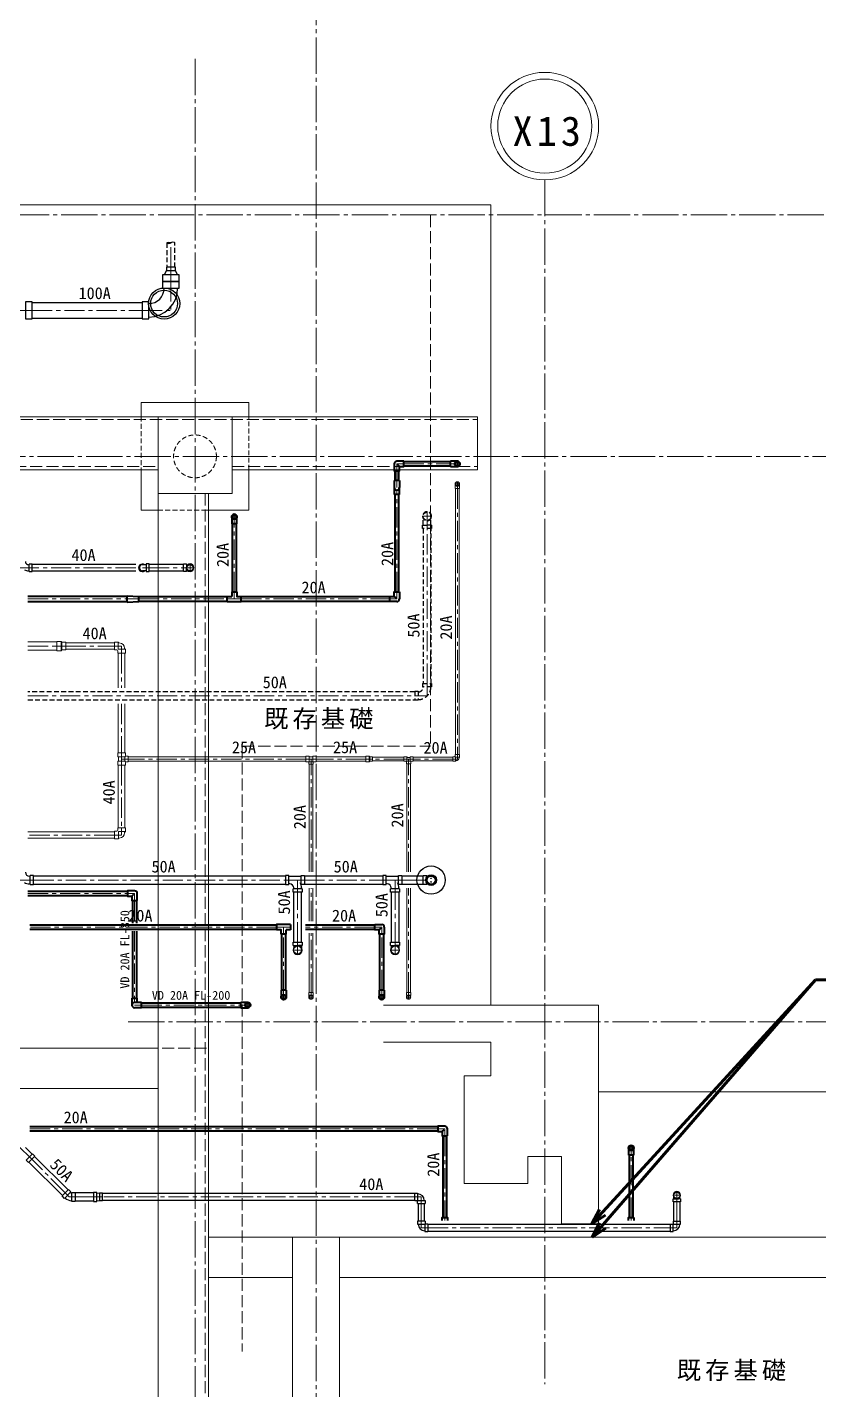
# Model space of a CAD drawing. Units: millimetres at full size. Extents: x -12803 to 120774, y -9413 to 101127.
# Drawn here: x 26063 to 31946, y 19707 to 29836 of the extents above; entities that cross this region are included whole.
import ezdxf
from ezdxf.enums import TextEntityAlignment as Align

# ---------------------------------------------------------------- set-up
doc = ezdxf.new("R2010")
doc.units = ezdxf.units.MM
doc.header["$LTSCALE"] = 30
for name, pattern in [('CHAIN1', [8, 5, -1, 1, -1]), ('CHAIN2', [12, 9, -1, 1, -1]), ('DASHED1', [1.8, 1.2, -0.6]), ('DASHED3', [4, 3, -1])]:
    doc.linetypes.add(name, pattern=pattern)
for name, color, linetype, lineweight in [('0-1_1-2', 7, 'Continuous', 15), ('0-8_1-9', 7, 'Continuous', 15), ('0-9_1-1', 7, 'CHAIN2', 15), ('0-F_1-16', 7, 'Continuous', 15), ('9-1_配管－汚水１：硬質塩ビ管（ＤＶ）', 2, 'Continuous', 30), ('9-2_配管－給湯１２：ＨＴＬＰ（ＵＸ）', 3, 'Continuous', 20), ('9-3_配管－給水３：ＶＬＰ(ＶＤ)', 7, 'Continuous', 15), ('9-6_配管－給湯１：ＣＵＰ(Ｍ)', 1, 'Continuous', 60), ('9-C_配管－排水１：塩ビ製小口径マス（ＶＰ）', 2, 'Continuous', 30)]:
    doc.layers.add(name, color=color, linetype=linetype, lineweight=lineweight)
doc.styles.add('ＭＳ ゴシック', font='')
doc.styles.get('ＭＳ ゴシック').set_extended_font_data('MS Gothic')

msp = doc.modelspace()

# ---------------------------------------------------------------- linework, layer by layer
at = {"layer": '0-1_1-2'}
for p, q in [((26910, 27046.26), (27710, 27046.26)), ((26910, 27046.26), (26910, 26941.26)), ((27710, 27046.26), (27710, 26941.26)), ((-2085, 26941.26), (29410, 26941.26)), ((27035, 26941.26), (27035, 18871.26)), ((27585, 26941.26), (27585, 26371.26)), ((29410, 26941.26), (29410, 26546.26)), ((26910, 26546.26), (26910, 26246.26)), ((27585, 26546.26), (29410, 26546.26)), ((27710, 26546.26), (27710, 26246.26)), ((27035, 26371.26), (27585, 26371.26)), ((26910, 26246.26), (27035, 26246.26)), ((27385, 26246.26), (27710, 26246.26)), ((22385, 22246.26), (27035, 22246.26)), ((22385, 21946.26), (27035, 21946.26)), ((27410, 20841.26), (35105, 20841.26)), ((28035, 20841.26), (28035, 18871.26)), ((28385, 20841.26), (28385, 18871.26)), ((27410, 20541.26), (28035, 20541.26)), ((28385, 20541.26), (34710, 20541.26))]:
    msp.add_line(p, q, dxfattribs=at)
at = {"layer": '0-1_1-2', "linetype": 'DASHED3'}
for p, q in [((-2065, 26921.26), (29410, 26921.26)), ((27585, 26571.26), (29410, 26571.26)), ((19985, 22246.26), (27410, 22246.26))]:
    msp.add_line(p, q, dxfattribs=at)
at = {"layer": '0-1_1-2', "linetype": 'DASHED1'}
for p, q in [((26910, 26941.26), (26910, 26546.26)), ((27710, 26546.26), (27710, 26941.26)), ((27035, 26246.26), (27385, 26246.26))]:
    msp.add_line(p, q, dxfattribs=at)
msp.add_circle((27310, 26646.26), 159.25, dxfattribs=at)
at = {"layer": '0-8_1-9', "linetype": 'CHAIN2'}
for p, q in [((29910, 28701.26), (29910, 19749.23)), ((15875, 28441.26), (37710, 28441.26)), ((26813.18, 22441.26), (37710, 22441.26))]:
    msp.add_line(p, q, dxfattribs=at)
at = {"layer": '0-8_1-9', "linetype": 'DASHED3'}
for p, q in [((29060, 28441.26), (29060, 24491.26)), ((27660, 24491.26), (27660, 19991.26)), ((27660, 24491.26), (29060, 24491.26))]:
    msp.add_line(p, q, dxfattribs=at)
at = {"layer": '0-8_1-9'}
for p, q in [((28710, 22566.26), (30310, 22566.26)), ((30310, 22566.26), (30310, 20941.26)), ((29510, 22291.26), (28710, 22291.26)), ((29510, 22041.26), (29510, 22291.26)), ((29310, 22041.26), (29510, 22041.26)), ((29310, 21241.26), (29310, 22041.26)), ((35210, 21921.26), (30310, 21921.26)), ((29785, 21441.26), (29785, 21241.26)), ((30035, 21441.26), (29785, 21441.26)), ((30035, 20941.26), (30035, 21441.26)), ((29785, 21241.26), (29310, 21241.26)), ((30310, 20941.26), (30035, 20941.26))]:
    msp.add_line(p, q, dxfattribs=at)
msp.add_lwpolyline([(15875, 38121.26), (15875, 28516.26), (29510, 28516.26), (29510, 22566.26)], dxfattribs=at)
at = {"layer": '0-9_1-1'}
for p, q in [((28210, 31201.26), (28210, 7187.12)), ((27310, 29601.26), (27310, 18596.26)), ((-5540, 26646.26), (39710, 26646.26))]:
    msp.add_line(p, q, dxfattribs=at)
at = {"layer": '0-9_1-1', "linetype": 'DASHED3'}
msp.add_line((27385, 26371.26), (27385, 18871.26), dxfattribs=at)
at = {"layer": '0-9_1-1', "linetype": 'Continuous'}
msp.add_line((27410, 26371.26), (27410, 18871.26), dxfattribs=at)
for radius in [400, 350]:
    msp.add_circle((29910, 29101.26), radius, dxfattribs=at)
at = {"layer": '0-F_1-16', "linetype": 'DASHED3'}
msp.add_line((22485, 26571.26), (27035, 26571.26), dxfattribs=at)
at = {"layer": '0-F_1-16'}
msp.add_line((22485, 26546.26), (27035, 26546.26), dxfattribs=at)
at = {"layer": '9-1_配管－汚水１：硬質塩ビ管（ＤＶ）', "color": 7, "linetype": 'CHAIN1', "lineweight": 15}
for p, q in [((29035, 26164.95), (29035, 26236.95)), ((28999, 26200.95), (29071, 26200.95)), ((29035, 26109.95), (29035, 26170.95)), ((29035, 24957.26), (29035, 26109.95)), ((27272.88, 25789.34), (27272.88, 25846.94)), ((26099.53, 25818.14), (25995.53, 25818.14)), ((26870.24, 25818.14), (26099.53, 25818.14)), ((26968.24, 25818.14), (26919.24, 25818.14)), ((26968.24, 25818.14), (27223.88, 25818.14)), ((27223.88, 25818.14), (27248.88, 25818.14)), ((27244.08, 25818.14), (27301.68, 25818.14)), ((29035, 24957.26), (29035, 24866.26)), ((26067.53, 24866.26), (28944, 24866.26)), ((28944, 24866.26), (29035, 24866.26)), ((26110.53, 23496.26), (25995.53, 23496.26)), ((26110.53, 23496.26), (27981.5, 23496.26)), ((27981.5, 23496.26), (28072.5, 23496.26)), ((28123.5, 23496.26), (28072.5, 23496.26)), ((28072.5, 23405.26), (28072.5, 23496.26)), ((28072.5, 23034.26), (28072.5, 23405.26)), ((28123.5, 23496.26), (28706.5, 23496.26)), ((28706.5, 23496.26), (28797.5, 23496.26)), ((28848.5, 23496.26), (28797.5, 23496.26)), ((28797.5, 23405.26), (28797.5, 23496.26)), ((28797.5, 23034.26), (28797.5, 23405.26)), ((28848.5, 23496.26), (29007, 23496.26)), ((29007, 23496.26), (29035, 23496.26)), ((28072.5, 23034.26), (28072.5, 23006.26)), ((28072.5, 22940.26), (28072.5, 23012.26)), ((28797.5, 23034.26), (28797.5, 23006.26)), ((28797.5, 22940.26), (28797.5, 23012.26)), ((28036.5, 22976.26), (28108.5, 22976.26)), ((28761.5, 22976.26), (28833.5, 22976.26)), ((26096.64, 21420.53), (25995.53, 21521.62)), ((26345.48, 21171.67), (26096.64, 21420.53)), ((26345.48, 21171.67), (26375.89, 21141.26)), ((30891.56, 21123.79), (30891.56, 21181.39)), ((26418.89, 21141.26), (26375.89, 21141.26)), ((26555.39, 21141.26), (26418.89, 21141.26)), ((26555.39, 21141.26), (26588.89, 21141.26)), ((26622.39, 21141.26), (26588.89, 21141.26)), ((28942.73, 21141.26), (26622.39, 21141.26)), ((28942.73, 21141.26), (28991.73, 21141.26)), ((28991.73, 21092.26), (28991.73, 21141.26)), ((28991.73, 21092.26), (28991.73, 20960)), ((30862.76, 21152.59), (30920.36, 21152.59)), ((30891.56, 21103.59), (30891.56, 21128.59)), ((30891.56, 20960), (30891.56, 21103.59)), ((28991.73, 20960), (28991.73, 20911)), ((29040.73, 20911), (28991.73, 20911)), ((29040.73, 20911), (30842.56, 20911)), ((30842.56, 20911), (30891.56, 20911)), ((30891.56, 20960), (30891.56, 20911))]:
    msp.add_line(p, q, dxfattribs=at)
at = {"layer": '9-1_配管－汚水１：硬質塩ビ管（ＤＶ）', "linetype": 'DASHED1'}
for p, q in [((29001.5, 26134.95), (29035, 26134.95)), ((29006.5, 26134.95), (29006.5, 26183.34)), ((29068.5, 26134.95), (29035, 26134.95)), ((29063.5, 26134.95), (29063.5, 26183.34)), ((29068.5, 26134.95), (29068.5, 26109.95)), ((29005, 26109.95), (29005, 24957.26)), ((29065, 24957.26), (29065, 26109.95)), ((29001.5, 24957.26), (29001.5, 24932.26)), ((29068.5, 24932.26), (29001.5, 24932.26)), ((28944, 24896.26), (26067.53, 24896.26)), ((26067.53, 24836.26), (28944, 24836.26)), ((28944, 24899.76), (28944, 24832.76))]:
    msp.add_line(p, q, dxfattribs=at)
at = {"layer": '9-1_配管－汚水１：硬質塩ビ管（ＤＶ）'}
for p, q in [((26072.87, 25840.78), (26077.53, 25840.78)), ((26077.53, 25791.14), (26077.53, 25845.14)), ((26870.24, 25842.14), (26099.53, 25842.14)), ((26900.24, 25840.64), (26902.57, 25840.64)), ((26946.24, 25840.64), (26919.24, 25840.64)), ((27223.88, 25842.14), (26968.24, 25842.14)), ((27245.88, 25846.14), (27245.88, 25821.85)), ((27245.88, 25840.64), (27256.21, 25840.64)), ((26072.76, 25795.38), (26077.53, 25795.38)), ((26099.53, 25794.14), (26870.24, 25794.14)), ((26900.24, 25795.64), (26902.57, 25795.64)), ((26946.24, 25795.64), (26919.24, 25795.64)), ((26968.24, 25794.14), (27223.88, 25794.14)), ((27245.88, 25790.14), (27223.88, 25790.14)), ((27245.88, 25790.14), (27245.88, 25814.43)), ((27245.88, 25795.64), (27256.21, 25795.64)), ((26079.35, 23524.79), (26085.53, 23524.79)), ((26085.53, 23462.76), (26085.53, 23529.76)), ((27981.5, 23526.26), (26110.53, 23526.26)), ((28006.5, 23524.86), (28098.5, 23524.86)), ((28706.5, 23526.26), (28123.5, 23526.26)), ((28731.5, 23524.86), (28823.5, 23524.86)), ((29007, 23526.26), (28848.5, 23526.26)), ((29032, 23529.76), (29032, 23502.03)), ((29032, 23524.76), (29047.39, 23524.76)), ((26079.24, 23467.59), (26085.53, 23467.59)), ((26110.53, 23466.26), (27981.5, 23466.26)), ((28014.06, 23467.66), (28006.5, 23467.66)), ((28106, 23430.26), (28039, 23430.26)), ((28042.5, 23405.26), (28042.5, 23034.26)), ((28043.98, 23437.74), (28043.98, 23430.26)), ((28098.5, 23467.66), (28094.86, 23467.66)), ((28101.17, 23437.85), (28101.17, 23430.26)), ((28102.5, 23034.26), (28102.5, 23405.26)), ((28123.5, 23466.26), (28706.5, 23466.26)), ((28739.06, 23467.66), (28731.5, 23467.66)), ((28831, 23430.26), (28764, 23430.26)), ((28767.5, 23405.26), (28767.5, 23034.26)), ((28768.98, 23437.74), (28768.98, 23430.26)), ((28823.5, 23467.66), (28819.86, 23467.66)), ((28826.17, 23437.85), (28826.17, 23430.26)), ((28827.5, 23034.26), (28827.5, 23405.26)), ((28848.5, 23466.26), (29007, 23466.26)), ((29032, 23462.76), (29007, 23462.76)), ((29032, 23462.76), (29032, 23490.5)), ((29032, 23467.76), (29047.39, 23467.76)), ((28039, 23009.26), (28039, 23034.26)), ((28039, 23009.26), (28066.73, 23009.26)), ((28044, 23009.26), (28044, 22993.87)), ((28106, 23009.26), (28078.27, 23009.26)), ((28101, 23009.26), (28101, 22993.87)), ((28764, 23009.26), (28764, 23034.26)), ((28764, 23009.26), (28791.73, 23009.26)), ((28769, 23009.26), (28769, 22993.87)), ((28831, 23009.26), (28803.27, 23009.26)), ((28826, 23009.26), (28826, 22993.87)), ((26099.19, 21458.41), (26049.43, 21508.17)), ((26055.28, 21414.5), (26102.65, 21461.87)), ((26075.43, 21399.32), (26324.27, 21150.46)), ((26366.69, 21192.88), (26117.86, 21441.74)), ((26555.39, 21171.26), (26418.89, 21171.26)), ((26580.39, 21171.51), (26600.39, 21168.26)), ((26418.89, 21111.26), (26555.39, 21111.26)), ((26580.39, 21111.01), (26600.39, 21114.26)), ((28942.73, 21165.26), (26622.39, 21165.26)), ((26622.39, 21117.26), (28942.73, 21117.26)), ((28942.73, 21113.26), (28964.73, 21113.26)), ((28963.73, 21092.26), (29019.73, 21092.26)), ((28964.73, 21169.26), (28964.73, 21113.26)), ((28967.73, 21092.26), (28967.73, 20960)), ((29015.73, 20960), (29015.73, 21092.26)), ((30863.56, 21125.59), (30887.85, 21125.59)), ((30867.56, 21103.59), (30867.56, 20960)), ((30869.06, 21125.59), (30869.06, 21135.93)), ((30919.56, 21125.59), (30895.26, 21125.59)), ((30914.06, 21125.59), (30914.06, 21135.93)), ((30915.56, 20960), (30915.56, 21103.59)), ((30919.56, 21125.59), (30919.56, 21103.59)), ((28963.73, 20938), (29019.73, 20938)), ((29019.73, 20960), (29019.73, 20938)), ((29040.73, 20939), (29040.73, 20883)), ((30842.56, 20935), (29040.73, 20935)), ((29040.73, 20887), (30842.56, 20887)), ((30842.56, 20939), (30864.56, 20939)), ((30863.56, 20960), (30919.56, 20960)), ((30864.56, 20883), (30864.56, 20939))]:
    msp.add_line(p, q, dxfattribs=at)
at = {"layer": '9-1_配管－汚水１：硬質塩ビ管（ＤＶ）', "linetype": 'DASHED1'}
for points in [[(29068.5, 26109.95), (29001.5, 26109.95), (29001.5, 26134.95)], [(29001.5, 24957.26), (29068.5, 24957.26), (29068.5, 24932.26)], [(28944, 24899.76), (28969, 24899.76), (28969, 24832.76), (28944, 24832.76)]]:
    msp.add_lwpolyline(points, dxfattribs=at)
at = {"layer": '9-1_配管－汚水１：硬質塩ビ管（ＤＶ）'}
for points in [[(26077.53, 25791.14), (26099.53, 25791.14), (26099.53, 25845.14), (26077.53, 25845.14)], [(27223.88, 25790.14), (27223.88, 25846.14), (27245.88, 25846.14)], [(26085.53, 23462.76), (26110.53, 23462.76), (26110.53, 23529.76), (26085.53, 23529.76)], [(29007, 23462.76), (29007, 23529.76), (29032, 23529.76)], [(28106, 23430.26), (28106, 23405.26), (28039, 23405.26), (28039, 23430.26)], [(28831, 23430.26), (28831, 23405.26), (28764, 23405.26), (28764, 23430.26)], [(28039, 23034.26), (28106, 23034.26), (28106, 23009.26)], [(28764, 23034.26), (28831, 23034.26), (28831, 23009.26)], [(26055.28, 21414.5), (26072.95, 21396.82), (26120.33, 21444.2), (26102.65, 21461.87)], [(28942.73, 21113.26), (28942.73, 21169.26), (28964.73, 21169.26)], [(28963.73, 21092.26), (28963.73, 21114.26), (29019.73, 21114.26), (29019.73, 21092.26)], [(30919.56, 21103.59), (30863.56, 21103.59), (30863.56, 21125.59)], [(29019.73, 20960), (28963.73, 20960), (28963.73, 20938)], [(29040.73, 20939), (29018.73, 20939), (29018.73, 20883), (29040.73, 20883)], [(30842.56, 20939), (30842.56, 20883), (30864.56, 20883)], [(30863.56, 20960), (30863.56, 20938), (30919.56, 20938), (30919.56, 20960)]]:
    msp.add_lwpolyline(points, dxfattribs=at)
for points in [[(26968.24, 25790.14), (26968.24, 25846.14), (26946.24, 25846.14), (26946.24, 25790.14)], [(27981.5, 23529.76), (27981.5, 23462.76), (28006.5, 23462.76), (28006.5, 23529.76)], [(28123.5, 23529.76), (28123.5, 23462.76), (28098.5, 23462.76), (28098.5, 23529.76)], [(28706.5, 23529.76), (28706.5, 23462.76), (28731.5, 23462.76), (28731.5, 23529.76)], [(28848.5, 23529.76), (28848.5, 23462.76), (28823.5, 23462.76), (28823.5, 23529.76)], [(26369.17, 21195.36), (26387.1, 21177.43), (26339.72, 21130.05), (26321.79, 21147.98)], [(26418.89, 21107.76), (26393.53, 21107.76), (26393.53, 21174.76), (26418.89, 21174.76)], [(26555.39, 21107.76), (26580.39, 21107.76), (26580.39, 21174.76), (26555.39, 21174.76)], [(26600.39, 21114.26), (26622.39, 21114.26), (26622.39, 21168.26), (26600.39, 21168.26)]]:
    msp.add_lwpolyline(points, close=True, dxfattribs=at)
at = {"layer": '9-1_配管－汚水１：硬質塩ビ管（ＤＶ）', "linetype": 'DASHED1'}
msp.add_circle((29035, 26200.95), 30, dxfattribs=at)
at = {"layer": '9-1_配管－汚水１：硬質塩ビ管（ＤＶ）'}
for centre, radius in [((27272.88, 25818.14), 24), ((29065, 23496.26), 105), ((29065, 23496.26), 40), ((29065, 23496.26), 33.5), ((29065, 23496.26), 30), ((29065, 23509.6), 2), ((29065, 23482.93), 2), ((28072.5, 22976.26), 30), ((28797.5, 22976.26), 30), ((30891.56, 21152.59), 24)]:
    msp.add_circle(centre, radius, dxfattribs=at)
at = {"layer": '9-1_配管－汚水１：硬質塩ビ管（ＤＶ）', "linetype": 'DASHED1'}
for centre, radius, start, end in [((29035, 26200.95), 33.5, 90, 180), ((29035, 26200.95), 33.5, 180, 0), ((29035, 26200.95), 33.5, 0, 90), ((28969, 24932.26), 94.5, 270, 0), ((28969, 24932.26), 37.5, 270, 0)]:
    msp.add_arc(centre, radius, start, end, dxfattribs=at)
at = {"layer": '9-1_配管－汚水１：硬質塩ビ管（ＤＶ）'}
for centre, radius, start, end in [((26072.87, 25864.22), 23.44, 180, 270), ((26919.24, 25818.14), 28, 53.47251, 306.52749), ((26919.24, 25818.14), 22.5, 90, 270), ((27272.88, 25818.14), 28, 90, 270), ((27272.88, 25818.14), 28, 0, 90), ((26072.76, 25853.98), 58.6, 240, 270), ((27272.88, 25818.14), 28, 270, 0), ((26079.35, 23554.71), 29.92, 180, 270), ((29065, 23496.26), 33.5, 90, 270), ((29065, 23496.26), 33.5, 0, 90), ((26079.24, 23542.39), 74.8, 240, 270), ((28014.06, 23437.74), 29.92, 0, 90), ((28026.37, 23437.85), 74.8, 0, 30), ((28739.06, 23437.74), 29.92, 0, 90), ((28751.37, 23437.85), 74.8, 0, 30), ((29065, 23496.26), 33.5, 270, 0), ((28072.5, 22976.26), 33.5, 0, 180), ((28797.5, 22976.26), 33.5, 0, 180), ((28072.5, 22976.26), 33.5, 180, 270), ((28072.5, 22976.26), 33.5, 270, 0), ((28797.5, 22976.26), 33.5, 180, 270), ((28797.5, 22976.26), 33.5, 270, 0), ((26393.89, 21184.72), 14.96, 225, 270), ((30891.56, 21152.59), 28, 90, 180), ((30891.56, 21152.59), 28, 0, 90), ((26393.89, 21184.72), 71.96, 225, 270), ((28964.73, 21114.26), 49.5, 0, 90), ((28964.73, 21114.26), 4.5, 0, 90), ((30891.56, 21152.59), 28, 180, 0), ((29018.73, 20938), 49.5, 180, 270), ((29018.73, 20938), 4.5, 180, 270), ((30864.56, 20938), 49.5, 270, 0), ((30864.56, 20938), 4.5, 270, 0)]:
    msp.add_arc(centre, radius, start, end, dxfattribs=at)
at = {"layer": '9-2_配管－給湯１２：ＨＴＬＰ（ＵＸ）', "color": 7, "linetype": 'CHAIN1', "lineweight": 15}
for p, q in [((29243.68, 26441.26), (29276.32, 26441.26)), ((29260, 26424.94), (29260, 26457.58)), ((29260, 26406.76), (29260, 26441.26)), ((29260, 26406.76), (29260, 26427.66)), ((29260, 26406.76), (29260, 24430.76)), ((26067.53, 25236.16), (26282.89, 25236.16)), ((26282.89, 25236.16), (26315.89, 25236.16)), ((26282.89, 25236.16), (26315.89, 25236.16)), ((26348.89, 25236.16), (26315.89, 25236.16)), ((26348.89, 25236.16), (26315.89, 25236.16)), ((26348.89, 25236.16), (26711.02, 25236.16)), ((26711.02, 25236.16), (26764.32, 25236.16)), ((26711.02, 25236.16), (26764.32, 25236.16)), ((26764.32, 25182.86), (26764.32, 25236.16)), ((26764.32, 25182.86), (26764.32, 25236.16)), ((26764.32, 25182.86), (26764.32, 24926.26)), ((26764.32, 24806.26), (26764.32, 24442.76)), ((26764.32, 24442.76), (26764.32, 24396.26)), ((26764.32, 24442.76), (26764.32, 24396.26)), ((29260, 24430.76), (29260, 24396.26)), ((29260, 24430.76), (29260, 24396.26)), ((26764.32, 24349.76), (26764.32, 24396.26)), ((26814.32, 24396.26), (26764.32, 24396.26)), ((26764.32, 24349.76), (26764.32, 24396.26)), ((26814.32, 24396.26), (26764.32, 24396.26)), ((26764.32, 24349.76), (26764.32, 23884.56)), ((28135, 24396.26), (26814.32, 24396.26)), ((28135, 24396.26), (28172.5, 24396.26)), ((28135, 24396.26), (28172.5, 24396.26)), ((28210, 24396.26), (28172.5, 24396.26)), ((28172.5, 24357.76), (28172.5, 24396.26)), ((28210, 24396.26), (28172.5, 24396.26)), ((28172.5, 24357.76), (28172.5, 24396.26)), ((28172.5, 23556.26), (28172.5, 24357.76)), ((28580.33, 24396.26), (28210, 24396.26)), ((28580.33, 24396.26), (28604.83, 24396.26)), ((28580.33, 24396.26), (28604.83, 24396.26)), ((28629.33, 24396.26), (28604.83, 24396.26)), ((28629.33, 24396.26), (28604.83, 24396.26)), ((28862.5, 24396.26), (28629.33, 24396.26)), ((28862.5, 24396.26), (28897.5, 24396.26)), ((28862.5, 24396.26), (28897.5, 24396.26)), ((28932.5, 24396.26), (28897.5, 24396.26)), ((28897.5, 24361.26), (28897.5, 24396.26)), ((28932.5, 24396.26), (28897.5, 24396.26)), ((28897.5, 24361.26), (28897.5, 24396.26)), ((28897.5, 23556.26), (28897.5, 24361.26)), ((29225.5, 24396.26), (28932.5, 24396.26)), ((29225.5, 24396.26), (29260, 24396.26)), ((29225.5, 24396.26), (29260, 24396.26)), ((26711.02, 23831.26), (26067.53, 23831.26)), ((26711.02, 23831.26), (26764.32, 23831.26)), ((26711.02, 23831.26), (26764.32, 23831.26)), ((26764.32, 23884.56), (26764.32, 23831.26)), ((26764.32, 23884.56), (26764.32, 23831.26)), ((28172.5, 23191.76), (28172.5, 23436.26)), ((28897.5, 22660.76), (28897.5, 23436.26)), ((28172.5, 22660.76), (28172.5, 23100.76)), ((28156.18, 22626.26), (28188.82, 22626.26)), ((28172.5, 22660.76), (28172.5, 22639.86)), ((28172.5, 22660.76), (28172.5, 22626.26)), ((28172.5, 22609.94), (28172.5, 22642.58)), ((28881.18, 22626.26), (28913.82, 22626.26)), ((28897.5, 22660.76), (28897.5, 22639.86)), ((28897.5, 22660.76), (28897.5, 22626.26)), ((28897.5, 22609.94), (28897.5, 22642.58))]:
    msp.add_line(p, q, dxfattribs=at)
at = {"layer": '9-2_配管－給湯１２：ＨＴＬＰ（ＵＸ）'}
for p, q in [((29243.35, 26406.76), (29243.35, 26427.52)), ((29243.51, 26428.06), (29249.85, 26428.06)), ((29243.93, 26428.43), (29247.12, 26429.9)), ((29246.4, 26406.76), (29246.4, 24430.76)), ((29270.15, 26428.06), (29276.49, 26428.06)), ((29276.07, 26428.43), (29272.88, 26429.9)), ((29273.6, 24430.76), (29273.6, 26406.76)), ((26282.89, 25266.41), (26067.53, 25266.41)), ((26282.89, 25270.66), (26282.89, 25201.66)), ((26315.45, 25270.66), (26282.89, 25270.66)), ((26316.23, 25268.25), (26316.23, 25204.07)), ((26319.68, 25265.19), (26317.19, 25269.64)), ((26320.31, 25209.55), (26320.31, 25262.78)), ((26321.43, 25264.16), (26348.89, 25264.16)), ((26348.89, 25208.16), (26348.89, 25264.16)), ((26711.02, 25260.46), (26348.89, 25260.46)), ((26740.13, 25264.46), (26711.02, 25264.46)), ((26711.02, 25207.86), (26711.02, 25264.46)), ((26738.97, 25262.24), (26738.97, 25213.97)), ((26743.57, 25259.78), (26741.44, 25263.68)), ((26745.08, 25258.75), (26747.41, 25258.75)), ((26067.53, 25205.91), (26282.89, 25205.91)), ((26315.45, 25201.66), (26282.89, 25201.66)), ((26319.68, 25207.14), (26317.19, 25202.69)), ((26321.43, 25208.16), (26348.89, 25208.16)), ((26348.89, 25211.86), (26711.02, 25211.86)), ((26729.22, 25207.86), (26711.02, 25207.86)), ((26736.02, 25201.06), (26736.02, 25182.86)), ((26736.02, 25182.86), (26792.62, 25182.86)), ((26740.02, 25182.86), (26740.02, 24926.26)), ((26790.1, 25211.97), (26740.97, 25211.97)), ((26786.91, 25216.93), (26786.91, 25219.25)), ((26787.93, 25215.42), (26791.84, 25213.29)), ((26788.62, 24926.26), (26788.62, 25182.86)), ((26792.62, 25211.97), (26792.62, 25182.86)), ((26740.02, 24806.26), (26740.02, 24442.76)), ((26788.62, 24442.76), (26788.62, 24806.26)), ((26736.02, 24413.65), (26736.02, 24442.76)), ((26736.02, 24442.76), (26792.62, 24442.76)), ((26740.48, 24410.33), (26736.8, 24412.34)), ((26738.37, 24412.89), (26787.97, 24412.89)), ((26792.62, 24424.96), (26792.62, 24442.76)), ((26814.32, 24416.96), (26800.62, 24416.96)), ((26814.32, 24416.96), (26814.32, 24375.56)), ((28135, 24413.26), (26814.32, 24413.26)), ((28159.5, 24416.96), (28135, 24416.96)), ((28135, 24375.56), (28135, 24416.96)), ((28162.21, 24412.08), (28159.5, 24416.96)), ((28159.5, 24415.65), (28159.5, 24376.88)), ((28182.79, 24412.08), (28185.5, 24416.96)), ((28185.5, 24416.96), (28210, 24416.96)), ((28185.5, 24415.65), (28185.5, 24376.88)), ((28210, 24416.96), (28210, 24375.56)), ((28580.33, 24413.26), (28210, 24413.26)), ((28580.33, 24375.76), (28580.33, 24416.76)), ((28580.33, 24416.76), (28604.24, 24416.76)), ((28604.76, 24377.31), (28604.76, 24415.22)), ((28605.66, 24416.17), (28608.44, 24413.36)), ((28629.33, 24412.76), (28609.86, 24412.76)), ((28884.5, 24412.86), (28862.5, 24412.86)), ((28862.5, 24379.66), (28862.5, 24412.86)), ((28886.23, 24409.14), (28884.5, 24412.86)), ((28884.5, 24412.86), (28884.5, 24381.3)), ((28908.77, 24409.14), (28910.5, 24412.86)), ((28910.5, 24412.86), (28932.5, 24412.86)), ((28910.5, 24412.86), (28910.5, 24381.3)), ((28932.5, 24379.66), (28932.5, 24412.86)), ((29225.5, 24412.91), (29239.35, 24412.91)), ((29225.5, 24379.61), (29225.5, 24412.91)), ((29276.65, 24430.76), (29243.35, 24430.76)), ((29243.35, 24430.76), (29243.35, 24416.91)), ((29276.65, 24430.76), (29276.65, 24410)), ((26736.02, 24378.87), (26736.02, 24349.76)), ((26792.62, 24349.76), (26736.02, 24349.76)), ((26740.48, 24382.2), (26736.8, 24380.19)), ((26738.37, 24379.64), (26787.97, 24379.64)), ((26740.02, 24349.76), (26740.02, 23884.56)), ((26741.52, 24396.26), (26741.52, 24408.58)), ((26741.52, 24396.26), (26741.52, 24383.95)), ((26788.62, 23884.56), (26788.62, 24349.76)), ((26789.62, 24382.93), (26793.36, 24376.13)), ((26792.62, 24367.56), (26792.62, 24349.76)), ((26814.32, 24375.56), (26800.62, 24375.56)), ((26814.32, 24379.26), (28135, 24379.26)), ((28151.9, 24375.56), (28135, 24375.56)), ((28155.9, 24357.76), (28155.9, 24371.56)), ((28189.1, 24357.76), (28155.9, 24357.76)), ((28162.58, 24376.26), (28157.08, 24374.95)), ((28158.9, 24357.76), (28158.9, 23556.26)), ((28162.58, 24376.26), (28182.42, 24376.26)), ((28172.5, 24411.56), (28163.09, 24411.56)), ((28172.5, 24411.56), (28181.91, 24411.56)), ((28182.42, 24376.26), (28187.92, 24374.95)), ((28186.1, 23556.26), (28186.1, 24357.76)), ((28189.1, 24357.76), (28189.1, 24371.56)), ((28193.1, 24375.56), (28210, 24375.56)), ((28210, 24379.26), (28580.33, 24379.26)), ((28580.33, 24375.76), (28604.24, 24375.76)), ((28605.66, 24376.36), (28608.44, 24379.17)), ((28608.89, 24381.23), (28608.89, 24411.3)), ((28862.5, 24409.86), (28629.33, 24409.86)), ((28629.33, 24382.66), (28862.5, 24382.66)), ((28876.9, 24379.66), (28862.5, 24379.66)), ((28880.9, 24375.66), (28880.9, 24361.26)), ((28914.1, 24361.26), (28880.9, 24361.26)), ((28883.9, 24361.26), (28883.9, 23556.26)), ((28886.6, 24380.59), (28908.4, 24380.59)), ((28897.5, 24408.56), (28887.14, 24408.56)), ((28897.5, 24408.56), (28907.86, 24408.56)), ((28911.1, 23556.26), (28911.1, 24361.26)), ((28914.1, 24375.66), (28914.1, 24361.26)), ((28918.1, 24379.66), (28932.5, 24379.66)), ((29225.5, 24409.86), (28932.5, 24409.86)), ((28932.5, 24382.66), (29225.5, 24382.66)), ((29225.5, 24379.61), (29246.26, 24379.61)), ((29246.8, 24379.77), (29246.8, 24407.47)), ((29247.17, 24380.2), (29248.63, 24383.38)), ((29276.49, 24409.47), (29248.8, 24409.47)), ((29249.54, 24383.96), (29250.8, 24383.96)), ((29272.3, 24406.72), (29272.3, 24405.46)), ((29276.07, 24409.1), (29272.88, 24407.63)), ((26711.02, 23855.56), (26067.53, 23855.56)), ((26067.53, 23806.96), (26711.02, 23806.96)), ((26711.02, 23859.56), (26711.02, 23802.96)), ((26729.22, 23859.56), (26711.02, 23859.56)), ((26736.02, 23866.36), (26736.02, 23884.56)), ((26736.02, 23884.56), (26792.62, 23884.56)), ((26740.13, 23805.48), (26740.13, 23854.61)), ((26743.57, 23807.65), (26741.44, 23803.75)), ((26790.39, 23856.61), (26742.13, 23856.61)), ((26745.08, 23808.68), (26747.41, 23808.68)), ((26786.91, 23850.5), (26786.91, 23848.18)), ((26787.93, 23852.01), (26791.84, 23854.14)), ((26792.62, 23855.45), (26792.62, 23884.56)), ((26740.13, 23802.96), (26711.02, 23802.96)), ((28158.9, 23436.26), (28158.9, 23191.76)), ((28186.1, 23191.76), (28186.1, 23436.26)), ((28883.9, 23436.26), (28883.9, 22660.76)), ((28911.1, 22660.76), (28911.1, 23436.26)), ((28158.9, 23100.76), (28158.9, 22660.76)), ((28186.1, 22660.76), (28186.1, 23100.76)), ((28162.35, 22639.47), (28156.01, 22639.47)), ((28156.43, 22639.1), (28159.62, 22637.63)), ((28188.99, 22639.47), (28182.65, 22639.47)), ((28188.57, 22639.1), (28185.38, 22637.63)), ((28189.15, 22660.76), (28189.15, 22640.01)), ((28887.35, 22639.47), (28881.01, 22639.47)), ((28881.43, 22639.1), (28884.62, 22637.63)), ((28913.99, 22639.47), (28907.65, 22639.47)), ((28913.57, 22639.1), (28910.38, 22637.63)), ((28914.15, 22660.76), (28914.15, 22640.01))]:
    msp.add_line(p, q, dxfattribs=at)
for points in [[(29243.35, 26406.76), (29276.65, 26406.76), (29276.65, 26427.52)], [(26789.62, 24382.93), (26789.62, 24409.6), (26793.36, 24416.39)], [(28629.33, 24412.76), (28629.33, 24379.76), (28609.86, 24379.76)], [(28189.15, 22660.76), (28155.85, 22660.76), (28155.85, 22640.01)], [(28914.15, 22660.76), (28880.85, 22660.76), (28880.85, 22640.01)]]:
    msp.add_lwpolyline(points, dxfattribs=at)
for centre, radius in [((29260, 26441.26), 16.65), ((29260, 26441.26), 13.6), ((28172.5, 22626.26), 16.65), ((28172.5, 22626.26), 13.6), ((28897.5, 22626.26), 16.65), ((28897.5, 22626.26), 13.6)]:
    msp.add_circle(centre, radius, dxfattribs=at)
for centre, radius, start, end in [((29260, 26441.26), 13.9, 90, 180), ((29260, 26441.26), 13.9, 180, 270), ((29260, 26441.26), 13.9, 270, 90), ((29244.35, 26427.52), 1, 114.69156, 180), ((29246.7, 26430.8), 1, 294.69156, 325.47797), ((29273.3, 26430.8), 1, 214.52203, 245.30844), ((29275.65, 26427.52), 1, 0, 65.30844), ((26315.45, 25268.66), 2, 29.2358, 90), ((26321.43, 25266.16), 2, 209.2358, 270), ((26736.02, 25263.66), 3, 9.75265, 12.66818), ((26740.13, 25262.96), 1.5, 28.61046, 90), ((26745.33, 25260.74), 2, 208.61046, 262.93989), ((26747.41, 25219.25), 39.5, 0, 90), ((26315.45, 25203.66), 2, 270, 330.7642), ((26321.43, 25206.16), 2, 90, 150.7642), ((26729.22, 25201.06), 6.8, 0, 90), ((26740.97, 25213.97), 2, 180, 270), ((26788.89, 25217.18), 2, 187.06011, 241.38954), ((26791.12, 25211.97), 1.5, 0, 61.38954), ((26737.52, 24413.65), 1.5, 180, 241.38954), ((26800.62, 24424.96), 8, 180, 270), ((28163.09, 24412.56), 1, 209.0546, 270), ((28181.91, 24412.56), 1, 270, 330.9454), ((28604.24, 24414.76), 2, 44.64412, 90), ((28609.86, 24414.76), 2, 224.64412, 270), ((29239.35, 24416.91), 4, 270, 0), ((26737.52, 24378.87), 1.5, 118.61046, 180), ((26739.52, 24408.58), 2, 0, 61.38954), ((26739.52, 24383.95), 2, 298.61046, 0), ((26800.62, 24367.56), 8, 90, 180), ((28151.9, 24371.56), 4, 0, 90), ((28193.1, 24371.56), 4, 90, 180), ((28604.24, 24377.76), 2, 270, 315.35588), ((28609.86, 24377.76), 2, 90, 135.35588), ((28876.9, 24375.66), 4, 0, 90), ((28897.5, 24332.47), 49.34, 102.76386, 109.66188), ((28887.14, 24409.56), 1, 204.94391, 270), ((28907.86, 24409.56), 1, 270, 335.0561), ((28897.5, 24332.47), 49.34, 70.33812, 77.23614), ((28918.1, 24375.66), 4, 90, 180), ((29246.26, 24380.61), 1, 270, 335.30844), ((29248.8, 24407.47), 2, 90, 180), ((29249.54, 24382.96), 1, 90, 155.30844), ((29250.8, 24405.46), 21.5, 270, 0), ((29273.3, 24406.72), 1, 114.69156, 180), ((29275.65, 24410), 1, 294.69156, 0), ((26729.22, 23866.36), 6.8, 270, 0), ((26742.13, 23854.61), 2, 90, 180), ((26745.33, 23806.69), 2, 97.06011, 151.38954), ((26747.41, 23848.18), 39.5, 270, 0), ((26788.89, 23850.25), 2, 118.61046, 172.93989), ((26791.12, 23855.45), 1.5, 298.61046, 0), ((26791.82, 23859.56), 3, 279.75265, 282.66818), ((26740.13, 23804.46), 1.5, 270, 331.38954), ((28156.85, 22640.01), 1, 180, 245.30844), ((28172.5, 22626.26), 13.9, 90, 270), ((28159.2, 22636.72), 1, 34.52203, 65.30844), ((28172.5, 22626.26), 13.9, 0, 90), ((28172.5, 22626.26), 13.9, 270, 0), ((28185.8, 22636.72), 1, 114.69156, 145.47797), ((28188.15, 22640.01), 1, 294.69156, 0), ((28881.85, 22640.01), 1, 180, 245.30844), ((28897.5, 22626.26), 13.9, 90, 270), ((28884.2, 22636.72), 1, 34.52203, 65.30844), ((28897.5, 22626.26), 13.9, 0, 90), ((28897.5, 22626.26), 13.9, 270, 0), ((28910.8, 22636.72), 1, 114.69156, 145.47797), ((28913.15, 22640.01), 1, 294.69156, 0)]:
    msp.add_arc(centre, radius, start, end, dxfattribs=at)
at = {"layer": '9-3_配管－給水３：ＶＬＰ(ＶＤ)', "color": 5, "lineweight": 40}
for p, q in [((28861.82, 26609.97), (28809.82, 26609.97)), ((28829.32, 26570.97), (28815.53, 26584.76)), ((29208, 26605.97), (28861.82, 26605.97)), ((28861.82, 26574.97), (29208, 26574.97)), ((29260, 26609.97), (29208, 26609.97)), ((29208, 26570.97), (29208, 26609.97)), ((29208, 26570.97), (29260, 26570.97)), ((28790.32, 26466.19), (28790.32, 26414.19)), ((28829.32, 26466.19), (28790.32, 26466.19)), ((28794.32, 26538.47), (28794.32, 26466.19)), ((28825.32, 26466.19), (28825.32, 26538.47)), ((28829.32, 26466.19), (28829.32, 26414.19)), ((28790.32, 26414.19), (28790.32, 26362.19)), ((28829.32, 26362.19), (28790.32, 26362.19)), ((28794.32, 26362.19), (28794.32, 25638.16)), ((28825.32, 25638.16), (28825.32, 26362.19)), ((28829.32, 26362.19), (28829.32, 26414.19)), ((27582.58, 26196.34), (27582.58, 26144.34)), ((27621.58, 26144.34), (27582.58, 26144.34)), ((27586.58, 26144.34), (27586.58, 25638.16)), ((27617.58, 25638.16), (27617.58, 26144.34)), ((27621.58, 26144.34), (27621.58, 26196.34)), ((27582.58, 25638.16), (27621.58, 25638.16)), ((27582.58, 25638.16), (27582.58, 25605.66)), ((28829.32, 25638.16), (28829.32, 25586.16)), ((26806.71, 25605.06), (26067.53, 25605.06)), ((26067.53, 25567.26), (26806.71, 25567.26)), ((26806.71, 25562.66), (26806.71, 25609.66)), ((26806.71, 25609.66), (26893.71, 25605.66)), ((26806.71, 25562.66), (26893.71, 25566.66)), ((26893.71, 25566.66), (26893.71, 25605.66)), ((27550.08, 25601.66), (26893.71, 25601.66)), ((26893.71, 25570.66), (27550.08, 25570.66)), ((27550.08, 25566.66), (27550.08, 25605.66)), ((27550.08, 25605.66), (27582.58, 25605.66)), ((28757.82, 25601.66), (27654.08, 25601.66)), ((27654.08, 25570.66), (28757.82, 25570.66)), ((28790.32, 25605.66), (28804.11, 25591.88)), ((26809.11, 23411.9), (26067.53, 23411.9)), ((26067.53, 23380.9), (26809.11, 23380.9)), ((26841.61, 23376.9), (26855.4, 23390.68)), ((26845.61, 23344.4), (26845.61, 23176.76)), ((26876.61, 23176.76), (26876.61, 23344.4)), ((26880.61, 23344.4), (26880.61, 23396.4)), ((27916.78, 23161.76), (26082.53, 23161.76)), ((26082.53, 23130.76), (27916.78, 23130.76)), ((26845.61, 23115.76), (26845.61, 22618.68)), ((26876.61, 22618.68), (26876.61, 23115.76)), ((28020.78, 23126.76), (27988.28, 23126.76)), ((27988.28, 23094.26), (27988.28, 23126.76)), ((28020.78, 23165.76), (28020.78, 23126.76)), ((28645.5, 23161.76), (28132.5, 23161.76)), ((28132.5, 23130.76), (28645.5, 23130.76)), ((28645.5, 23165.76), (28697.5, 23165.76)), ((28678, 23126.76), (28691.79, 23140.55)), ((27988.28, 23094.26), (27949.28, 23094.26)), ((27953.28, 23094.26), (27953.28, 22678.26)), ((27984.28, 22678.26), (27984.28, 23094.26)), ((28682, 23094.26), (28682, 22678.26)), ((28713, 22678.26), (28713, 23094.26)), ((26841.61, 22618.68), (26841.61, 22566.68)), ((26841.61, 22618.68), (26880.61, 22618.68)), ((26880.61, 22586.18), (26880.61, 22618.68)), ((27949.28, 22678.26), (27949.28, 22626.26)), ((27988.28, 22678.26), (27949.28, 22678.26)), ((27988.28, 22678.26), (27988.28, 22626.26)), ((28678, 22678.26), (28678, 22626.26)), ((28717, 22678.26), (28678, 22678.26)), ((28717, 22678.26), (28717, 22626.26)), ((26913.11, 22586.18), (26861.11, 22586.18)), ((26913.11, 22547.18), (26861.11, 22547.18)), ((26913.11, 22547.18), (26913.11, 22586.18)), ((27650.16, 22582.18), (26913.11, 22582.18)), ((26913.11, 22551.18), (27650.16, 22551.18)), ((27702.16, 22586.18), (27650.16, 22586.18)), ((27650.16, 22547.18), (27650.16, 22586.18)), ((27650.16, 22547.18), (27702.16, 22547.18)), ((29114.98, 21661.76), (26082.53, 21661.76)), ((26082.53, 21630.76), (29114.98, 21630.76)), ((29147.48, 21626.76), (29161.27, 21640.55)), ((29151.48, 21594.26), (29151.48, 20987)), ((29182.48, 20987), (29182.48, 21594.26)), ((29186.48, 21594.26), (29186.48, 21646.26)), ((30532.33, 21503.48), (30532.33, 21451.48)), ((30571.33, 21451.48), (30571.33, 21503.48)), ((30571.33, 21451.48), (30532.33, 21451.48)), ((30536.33, 21451.48), (30536.33, 20987)), ((30567.33, 20987), (30567.33, 21451.48)), ((30571.33, 20987), (30571.33, 20965))]:
    msp.add_line(p, q, dxfattribs=at)
at = {"layer": '9-3_配管－給水３：ＶＬＰ(ＶＤ)', "linetype": 'CHAIN1'}
for p, q in [((28809.82, 26538.47), (28809.82, 26590.47)), ((28861.82, 26590.47), (28809.82, 26590.47)), ((28861.82, 26590.47), (29208, 26590.47)), ((29208, 26590.47), (29244.5, 26590.47)), ((29241.4, 26590.47), (29278.6, 26590.47)), ((29260, 26571.87), (29260, 26609.07)), ((28809.82, 26466.19), (28809.82, 26538.47)), ((28809.82, 26466.19), (28809.82, 26414.19)), ((28809.82, 26362.19), (28809.82, 26394.69)), ((28809.82, 25638.16), (28809.82, 26362.19)), ((27583.48, 26196.34), (27620.68, 26196.34)), ((27602.08, 26177.74), (27602.08, 26214.94)), ((27602.08, 26144.34), (27602.08, 26180.84)), ((27602.08, 25638.16), (27602.08, 26144.34)), ((27602.08, 25638.16), (27602.08, 25586.16)), ((28809.82, 25638.16), (28809.82, 25586.16)), ((26067.53, 25586.16), (26806.71, 25586.16)), ((26806.71, 25586.16), (26850.21, 25586.16)), ((26893.71, 25586.16), (26850.21, 25586.16)), ((26893.71, 25586.16), (27550.08, 25586.16)), ((27550.08, 25586.16), (27602.08, 25586.16)), ((27654.08, 25586.16), (27602.08, 25586.16)), ((27654.08, 25586.16), (28757.82, 25586.16)), ((28757.82, 25586.16), (28809.82, 25586.16)), ((26067.53, 23396.4), (26809.11, 23396.4)), ((26809.11, 23396.4), (26861.11, 23396.4)), ((26861.11, 23344.4), (26861.11, 23396.4)), ((26861.11, 23344.4), (26861.11, 23176.76)), ((27916.78, 23146.26), (26082.53, 23146.26)), ((26861.11, 23115.76), (26861.11, 22618.68)), ((27916.78, 23146.26), (27968.78, 23146.26)), ((28020.78, 23146.26), (27968.78, 23146.26)), ((27968.78, 23094.26), (27968.78, 23146.26)), ((28645.5, 23146.26), (28132.5, 23146.26)), ((28645.5, 23146.26), (28697.5, 23146.26)), ((28697.5, 23094.26), (28697.5, 23146.26)), ((27968.78, 22678.26), (27968.78, 23094.26)), ((28697.5, 22678.26), (28697.5, 23094.26)), ((26861.11, 22618.68), (26861.11, 22586.18)), ((27950.18, 22626.26), (27987.38, 22626.26)), ((27968.78, 22678.26), (27968.78, 22641.76)), ((27968.78, 22607.66), (27968.78, 22644.86)), ((28678.9, 22626.26), (28716.1, 22626.26)), ((28697.5, 22678.26), (28697.5, 22641.76)), ((28697.5, 22607.66), (28697.5, 22644.86)), ((26913.11, 22566.68), (26861.11, 22566.68)), ((26913.11, 22566.68), (27650.16, 22566.68)), ((27650.16, 22566.68), (27686.66, 22566.68)), ((27683.56, 22566.68), (27720.76, 22566.68)), ((27702.16, 22548.08), (27702.16, 22585.28)), ((26082.53, 21646.26), (29114.98, 21646.26)), ((29114.98, 21646.26), (29166.98, 21646.26)), ((29166.98, 21594.26), (29166.98, 21646.26)), ((29166.98, 21594.26), (29166.98, 20987)), ((30533.23, 21503.48), (30570.43, 21503.48)), ((30551.83, 21484.88), (30551.83, 21522.08)), ((30551.83, 21451.48), (30551.83, 21487.98)), ((30551.83, 20987), (30551.83, 21451.48)), ((29166.98, 20987), (29166.98, 20965)), ((30551.83, 20987), (30551.83, 20965))]:
    msp.add_line(p, q, dxfattribs=at)
at = {"layer": '9-3_配管－給水３：ＶＬＰ(ＶＤ)', "color": 5, "lineweight": 40}
for points in [[(28790.32, 26590.47), (28790.32, 26538.47), (28829.32, 26538.47), (28829.32, 26569.02)], [(28831.27, 26570.97), (28861.82, 26570.97), (28861.82, 26609.97)], [(27621.58, 25638.16), (27621.58, 25605.66), (27654.08, 25605.66)], [(28790.32, 25607.61), (28790.32, 25638.16), (28829.32, 25638.16)], [(27550.08, 25566.66), (27654.08, 25566.66), (27654.08, 25605.66)], [(28809.82, 25566.66), (28757.82, 25566.66), (28757.82, 25605.66), (28788.37, 25605.66)], [(26861.11, 23415.9), (26809.11, 23415.9), (26809.11, 23376.9), (26839.66, 23376.9)], [(26841.61, 23374.95), (26841.61, 23344.4), (26880.61, 23344.4)], [(28020.78, 23165.76), (27916.78, 23165.76), (27916.78, 23126.76)], [(27949.28, 23094.26), (27949.28, 23126.76), (27916.78, 23126.76)], [(28676.05, 23126.76), (28645.5, 23126.76), (28645.5, 23165.76)], [(28717, 23146.26), (28717, 23094.26), (28678, 23094.26), (28678, 23124.81)], [(29166.98, 21665.76), (29114.98, 21665.76), (29114.98, 21626.76), (29145.53, 21626.76)], [(29147.48, 21624.81), (29147.48, 21594.26), (29186.48, 21594.26)], [(29147.48, 20965), (29147.48, 20987), (29186.48, 20987), (29186.48, 20965)], [(30532.33, 20965), (30532.33, 20987), (30571.33, 20987)]]:
    msp.add_lwpolyline(points, dxfattribs=at)
for centre, radius in [((29260, 26590.47), 19.5), ((29260, 26590.47), 15.5), ((27602.08, 26196.34), 19.5), ((27602.08, 26196.34), 15.5), ((27968.78, 22626.26), 19.5), ((27968.78, 22626.26), 15.5), ((28697.5, 22626.26), 19.5), ((28697.5, 22626.26), 15.5), ((27702.16, 22566.68), 19.5), ((27702.16, 22566.68), 15.5), ((30551.83, 21503.48), 19.5), ((30551.83, 21503.48), 15.5)]:
    msp.add_circle(centre, radius, dxfattribs=at)
for centre, radius, start, end in [((28809.82, 26590.47), 19.5, 90, 180), ((28831.27, 26569.02), 1.95, 90, 180), ((29260, 26590.47), 19.5, 270, 90), ((28809.82, 26414.19), 19.5, 180, 0), ((27602.08, 26196.34), 19.5, 0, 180), ((28788.37, 25607.61), 1.95, 270, 0), ((28809.82, 25586.16), 19.5, 270, 0), ((26861.11, 23396.4), 19.5, 0, 90), ((26839.66, 23374.95), 1.95, 0, 90), ((28676.05, 23124.81), 1.95, 0, 90), ((28697.5, 23146.26), 19.5, 0, 90), ((26861.11, 22566.68), 19.5, 90, 270), ((27702.16, 22566.68), 19.5, 270, 90), ((29145.53, 21624.81), 1.95, 0, 90), ((29166.98, 21646.26), 19.5, 0, 90), ((30551.83, 21503.48), 19.5, 0, 180)]:
    msp.add_arc(centre, radius, start, end, dxfattribs=at)
at = {"layer": '9-6_配管－給湯１：ＣＵＰ(Ｍ)'}
for p, q in [((30260.7, 20941.26), (31921.35, 22753.59)), ((30263.16, 20841.26), (31921.35, 22753.59)), ((31921.35, 22753.59), (34936.35, 22753.59)), ((30260.7, 20941.26), (30316.11, 21047.71)), ((30260.7, 20941.26), (30361.91, 21005.74)), ((30263.16, 20841.26), (30315.63, 20949.18)), ((30263.16, 20841.26), (30362.56, 20908.49))]:
    msp.add_line(p, q, dxfattribs=at)
at = {"layer": '9-C_配管－排水１：塩ビ製小口径マス（ＶＰ）', "linetype": 'DASHED1'}
for p, q in [((27101.05, 28233), (27101.05, 28051.89)), ((27161.05, 28051.89), (27161.05, 28233))]:
    msp.add_line(p, q, dxfattribs=at)
at = {"layer": '9-C_配管－排水１：塩ビ製小口径マス（ＶＰ）', "color": 7, "linetype": 'CHAIN1', "lineweight": 15}
for p, q in [((27131.05, 28051.89), (27131.05, 28233)), ((27131.05, 28051.89), (27131.05, 27999.39)), ((27131.05, 27946.89), (27131.05, 27999.39)), ((27131.05, 27946.89), (27131.05, 27731.89)), ((26099.05, 27731.89), (25989.05, 27731.89)), ((26099.05, 27731.89), (26916.05, 27731.89)), ((26916.05, 27731.89), (27131.05, 27731.89))]:
    msp.add_line(p, q, dxfattribs=at)
at = {"layer": '9-C_配管－排水１：塩ビ製小口径マス（ＶＰ）'}
for p, q in [((27083.3, 27996.89), (27097.55, 28026.89)), ((27178.8, 27996.89), (27164.55, 28026.89)), ((26916.05, 27788.89), (26099.05, 27788.89)), ((26099.05, 27674.89), (26916.05, 27674.89))]:
    msp.add_line(p, q, dxfattribs=at)
for points in [[(27193.05, 27946.89), (27193.05, 27996.89), (27069.05, 27996.89), (27069.05, 27946.89)], [(27164.55, 28026.89), (27164.55, 28051.89), (27097.55, 28051.89), (27097.55, 28026.89)], [(27193.05, 27896.89), (27193.05, 27946.89), (27069.05, 27946.89), (27069.05, 27896.89)], [(26049.05, 27669.89), (26099.05, 27669.89), (26099.05, 27793.89), (26049.05, 27793.89)], [(26966.05, 27793.89), (26916.05, 27793.89), (26916.05, 27669.89), (26966.05, 27669.89)]]:
    msp.add_lwpolyline(points, close=True, dxfattribs=at)
for radius in [115.5, 100]:
    msp.add_circle((27080.55, 27782.39), radius, dxfattribs=at)
for radius in [215, 115]:
    msp.add_arc((26966.05, 27896.89), radius, 270, 0, dxfattribs=at)
msp.add_ellipse((27116.05, 28233), major_axis=(-15, 0), ratio=0.4, dxfattribs=at)
msp.add_ellipse((27146.05, 28233), major_axis=(15, 0), ratio=0.4, start_param=6.28318531, end_param=9.42477796, dxfattribs=at)

# ---------------------------------------------------------------- texts
at = {"layer": '0-8_1-9', "char_height": 132, "attachment_point": 7, "style": 'ＭＳ ゴシック'}
for insert in [(27824.06, 24615.73), (30891.6, 19771.04)]:
    msp.add_mtext('\\T1.17;既存基礎', dxfattribs=dict(at, insert=insert))
at = {"layer": '0-9_1-1', "insert": (29670, 28951.26), "char_height": 219.9, "attachment_point": 7, "style": 'ＭＳ ゴシック'}
msp.add_mtext('\\T1.2;X13', dxfattribs=at)
at = {"layer": '9-1_配管－汚水１：硬質塩ビ管（ＤＶ）', "color": 7, "style": 'ＭＳ ゴシック'}
for s, p in [('40A', (26391.66, 25842.14)), ('50A', (27813.31, 24896.26)), ('50A', (26986.68, 23526.26)), ('50A', (28340.58, 23526.26)), ('40A', (28530.91, 21165.26))]:
    msp.add_text(s, height=87.98, dxfattribs=at).set_placement(p, align=Align.BOTTOM_LEFT)
for rotation, p in [(90, (29005, 25298.77)), (90, (28042.5, 23240.2)), (90, (28767.5, 23219.76)), (314.998, (26205.55, 21354.03))]:
    msp.add_text('50A', height=87.98, rotation=rotation, dxfattribs=at).set_placement(p, align=Align.BOTTOM_LEFT)
at = {"layer": '9-2_配管－給湯１２：ＨＴＬＰ（ＵＸ）', "color": 7, "style": 'ＭＳ ゴシック'}
for s, p in [('20A', (29246.4, 25283.98)), ('40A', (26740.02, 24058.21)), ('20A', (28158.9, 23874.65)), ('20A', (28883.9, 23886.97))]:
    msp.add_text(s, height=87.98, rotation=90, dxfattribs=at).set_placement(p, align=Align.BOTTOM_LEFT)
for s, p in [('40A', (26474.2, 25260.46)), ('25A', (27584.17, 24413.26)), ('25A', (28335.65, 24413.26)), ('20A', (29008.29, 24409.86))]:
    msp.add_text(s, height=87.98, dxfattribs=at).set_placement(p, align=Align.BOTTOM_LEFT)
at = {"layer": '9-3_配管－給水３：ＶＬＰ(ＶＤ)', "style": 'ＭＳ ゴシック'}
for s, height, p in [('20A', 87.98, (27586.58, 25823.57)), ('20A', 87.98, (28809.82, 25830.96)), ('VD 20A FL-850', 65.98, (26841.11, 22689.04)), ('20A', 87.98, (29151.48, 21290.63))]:
    msp.add_text(s, height=height, rotation=90, dxfattribs=at).set_placement(p, align=Align.BOTTOM_LEFT)
for s, height, p in [('20A', 87.98, (28101.58, 25601.66)), ('20A', 87.98, (26814.21, 23161.76)), ('20A', 87.98, (28328.26, 23161.76)), ('VD 20A FL-200', 65.98, (26989.14, 22586.68)), ('20A', 87.98, (26333.14, 21661.76))]:
    msp.add_text(s, height=height, dxfattribs=at).set_placement(p, align=Align.BOTTOM_LEFT)
at = {"layer": '9-C_配管－排水１：塩ビ製小口径マス（ＶＰ）', "color": 7, "style": 'ＭＳ ゴシック'}
msp.add_text('100A', height=87.98, dxfattribs=at).set_placement((26444.63, 27788.89), align=Align.BOTTOM_LEFT)

doc.saveas('drawing.dxf')
